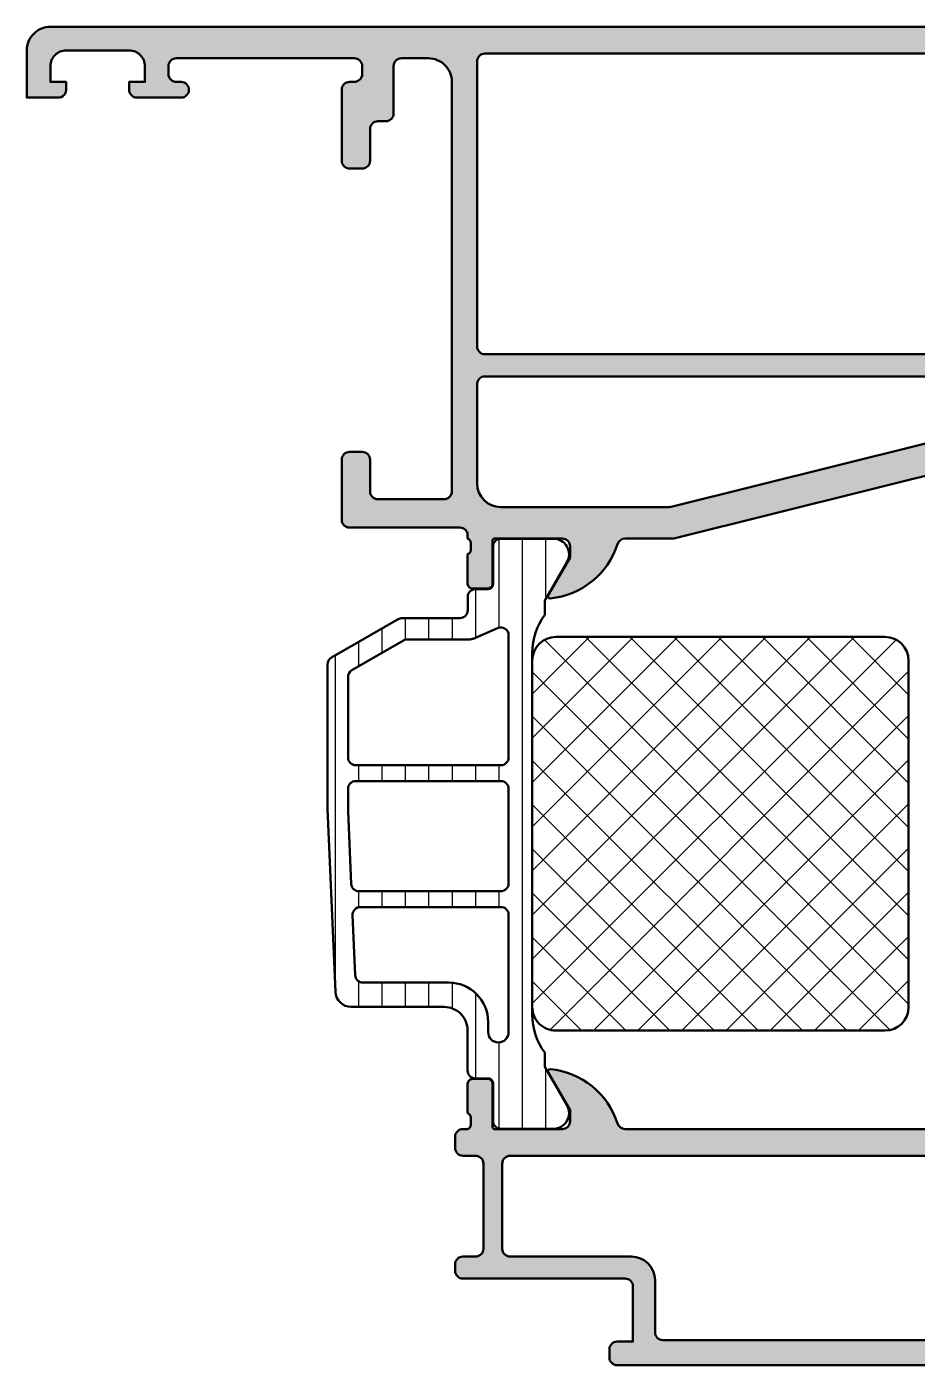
# Model space of a CAD drawing. Extents: x -30 to 68, y 10 to 95.
# Drawn here: x -30 to 26.6, y 10 to 95 of the extents above; entities that cross this region are included whole.
import ezdxf

# ---------------------------------------------------------------- set-up
doc = ezdxf.new("R2010")
doc.units = 0
for name, color, linetype, lineweight in [('0S-Alu contour', 7, 'Continuous', 50), ('0S-Alu hatch', 252, 'Continuous', 25), ('0S-Plastic contour', 254, 'Continuous', 50), ('0S-Plastic hatch', 253, 'Continuous', 25), ('0S-PT contour', 91, 'Continuous', 50), ('0S-PT hatch', 103, 'Continuous', 25)]:
    doc.layers.add(name, color=color, linetype=linetype, lineweight=lineweight)

# ---------------------------------------------------------------- blocks, each defined once
blk = doc.blocks.new('346290__D904C7A6_B5FC_455D_8E59_3367B625AB79_')
at = {"layer": '0S-Alu hatch'}
h = blk.add_hatch(color=256, dxfattribs=at)
edge = h.paths.add_edge_path()
edge.add_line((-30.00006049447923, 93.4995193500689), (-30.00006049447922, 90.49951935006891))
edge.add_line((-30.00006049447922, 90.49951935006891), (-28.00006049447921, 90.49951935006891))
edge.add_arc((-28.00019218588429, 90.99965103436794), 0.5001317016370838, 270.0150867496928, 359.9884102004696)
edge.add_line((-27.50006049447922, 90.99954986764727), (-27.50006049447922, 91.49951935006891))
edge.add_line((-27.50006049447922, 91.49951935006891), (-28.50006049447922, 91.49951935006891))
edge.add_line((-28.50006049447922, 91.49951935006891), (-28.50006049447922, 92.4995193500689))
edge.add_ellipse((-27.50016687570021, 92.49962573128991), major_axis=(-0.9998936244380855, 0), ratio=1, start_angle=-90.00609584344289, end_angle=0.006095843452101235, ccw=False)
edge.add_line((-27.50006049447922, 93.4995193500689), (-23.50006049447921, 93.4995193500689))
edge.add_ellipse((-23.49993758323881, 92.49964226459471), major_axis=(-0.9998770930287113, 0), ratio=1, start_angle=179.9947053940628, end_angle=270.0070431610014, ccw=False)
edge.add_line((-22.50006049447922, 92.49954986764627), (-22.5000604944792, 91.49951935006891))
edge.add_line((-22.5000604944792, 91.49951935006891), (-23.5000604944792, 91.49951935006891))
edge.add_line((-23.5000604944792, 91.49951935006891), (-23.5000604944792, 90.9995193500689))
edge.add_arc((-22.99994577600802, 90.9996340685401), 0.5001147316284899, 180.0131427528032, 269.9868572472002)
edge.add_line((-23.00006049447921, 90.49951935006894), (-20.2000116663542, 90.49951935006891))
edge.add_arc((-20.2000116663542, 90.9995193500689), 0.5, 270, 450)
edge.add_line((-20.2000116663542, 91.49951935006891), (-20.5000604944792, 91.49951935006891))
edge.add_ellipse((-20.49993551851436, 91.99964432603375), major_axis=(-0.5001249915799258, 0), ratio=1, start_angle=0.014317611649119044, end_angle=89.98568238836123, ccw=False)
edge.add_line((-21.0000604944792, 91.99951935006881), (-21.0000604944792, 92.4995193500689))
edge.add_ellipse((-20.50016351213971, 92.49965287808897), major_axis=(-0.4998970001729027, 0), ratio=1, start_angle=-90.01180738672872, end_angle=0.01530433687241839, ccw=False)
edge.add_line((-20.50006049447917, 92.99954986764703), (-9.20010321908859, 92.99951935006891))
edge.add_ellipse((-9.199811314025983, 92.4998112551315), major_axis=(-0.4997081801957367, 0), ratio=1, start_angle=179.966530607846, end_angle=270.03346939217704, ccw=False)
edge.add_line((-8.700103219088575, 92.49951935006908), (-8.70007270151045, 91.99954986764703))
edge.add_ellipse((-9.20003050512653, 91.99950767126312), major_axis=(-0.4999578053967656, 0), ratio=1, start_angle=89.99516424248998, end_angle=180.0048357574281, ccw=False)
edge.add_line((-9.20007270151045, 91.49954986764702), (-9.50012152963545, 91.49951935006891))
edge.add_arc((-9.500262867123439, 90.99972170173474), 0.4997976683185424, 89.98379736007189, 180.0231971805346)
edge.add_line((-10.00006049447921, 90.99951935006897), (-10.0000604944792, 86.49951935006894))
edge.add_arc((-9.50007083093999, 86.49950901360812), 0.4999896636460481, 179.9988155042154, 270.0011844956451)
edge.add_line((-9.500060494479184, 85.9995193500689), (-8.70007270151045, 85.9995193500689))
edge.add_arc((-8.700093022345499, 86.49953967090397), 0.5000203212479751, 270.0023285015334, 359.9976714983276)
edge.add_line((-8.200072701510443, 86.49951935006771), (-8.20007270151045, 88.4995193500689))
edge.add_ellipse((-7.700223043924897, 88.49966968423853), major_axis=(-0.4998496801927121, 0), ratio=1, start_angle=-90.01373504423248, end_angle=0.01723220781229884, ccw=False)
edge.add_line((-7.700103219088589, 88.99951935006892), (-7.20007270151045, 88.99951935006891))
edge.add_arc((-7.200093028747218, 89.49953967699633), 0.5000203273406135, 270.0023292350583, 360.001167715177)
edge.add_line((-6.70007270151045, 89.49954986764791), (-6.70010321908856, 92.49951935006892))
edge.add_ellipse((-6.20012351868841, 92.49957016724689), major_axis=(-0.4999797029826405, 0), ratio=1, start_angle=-90.0058234560571, end_angle=0.00582345611189794, ccw=False)
edge.add_line((-6.200072701510435, 92.99954986764703), (-4.500060494479185, 92.99951935006891))
edge.add_ellipse((-4.499953956199723, 91.49962589020551), major_axis=(-1.499893463647123, 0), ratio=1, start_angle=179.9970959459508, end_angle=270.0040697515676, ccw=False)
edge.add_line((-3.000060494479208, 91.49954986764814), (-3.000060494479214, 65.49941253854547))
edge.add_ellipse((-3.500087204398598, 65.49956133321724), major_axis=(-0.5000267320580555, 0), ratio=1, start_angle=90.010054307524, end_angle=179.9829502978733, ccw=False)
edge.add_line((-3.499999459322935, 64.99953460885797), (-7.700072701510435, 64.99953460885797))
edge.add_ellipse((-7.699957983039288, 65.49964932732915), major_axis=(-0.5001147316284899, 0), ratio=1, start_angle=0.013142752803219082, end_angle=89.98685724720582, ccw=False)
edge.add_line((-8.200072701510472, 65.49953460885794), (-8.20007270151045, 67.49953460885797))
edge.add_arc((-8.699968028215878, 67.49963928215254), 0.4998953376642202, 359.9880028125888, 450.01199718741)
edge.add_line((-8.700072701510464, 67.99953460885797), (-9.500060494479184, 67.99953460885797))
edge.add_arc((-9.500070706575457, 67.49954482095421), 0.4999897880080324, 89.99882975606629, 180.0011702437148)
edge.add_line((-10.0000604944792, 67.49953460885986), (-10.0000604944792, 63.69954681588922))
edge.add_arc((-9.499976420604668, 63.69963088976376), 0.5000840809417677, 180.009632536539, 269.9903674634257)
edge.add_line((-9.500060494479184, 63.19954681588922), (-2.499999459322964, 63.19954681588922))
edge.add_ellipse((-2.500036411010817, 62.69950986284079), major_axis=(-0.5000369544137485, 0), ratio=1, start_angle=180.0059825937153, end_angle=269.99576596140923, ccw=False)
edge.add_line((-1.999999459322947, 62.6995620746784), (-1.999556954440123, 62.49911117746147))
edge.add_ellipse((-2.078393400983177, 62.23159058546835), major_axis=(-0.2788950563274374, 0), ratio=1, start_angle=178.8354106259004, end_angle=253.5801235805058, ccw=False)
edge.add_line((-1.799555954440124, 62.22592217746997), (-1.799555954440108, 61.77232817746999))
edge.add_ellipse((-2.078424050083254, 61.76666751799293), major_axis=(-0.2789255417371273, 0), ratio=1, start_angle=106.4245945553543, end_angle=181.1628700728853, ccw=False)
edge.add_line((-1.999556954440095, 61.49912417747001), (-1.999556954440123, 59.61911317746147))
edge.add_arc((-1.699556954440112, 59.61911317746148), 0.3000000000000043, 180, 270)
edge.add_line((-1.699556954440112, 59.31911317746147), (-0.7195826353973587, 59.31911317746146))
edge.add_arc((-0.7195826353973587, 59.61911317746147), 0.3000000000000114, 270, 360)
edge.add_line((-0.4195826353973473, 59.61911317746147), (-0.4195826353973473, 62.37911100410762))
edge.add_ellipse((-0.299582635397356, 62.37911100410762), major_axis=(-0.1199999999999913, 0), ratio=1, start_angle=269.9999006516516, end_angle=360, ccw=False)
edge.add_line((-0.2995824273226617, 62.49911100410744), (4.000435416165338, 62.49910354806696))
edge.add_ellipse((4.000450853258525, 61.99911898533751), major_axis=(-0.4999845629677632, 0), ratio=1, start_angle=179.9991052558096, end_angle=270.00176901519217, ccw=False)
edge.add_line((4.500435416165325, 61.99911117746253), (4.500435416165331, 61.29910659982478))
edge.add_line((4.500435416165331, 61.29910659982478), (3.112190787259066, 58.89458847238335))
edge.add_arc((3.236036736045633, 58.83667994464234), 0.1367158243071119, 154.9399071397959, 275.586773451489)
edge.add_arc((2.762580692078813, 63.67686303497844), 4.999999999999938, 275.5867734514919, 342.2389949764135)
edge.add_ellipse((8.000435767053318, 61.99910319717892), major_axis=(-0.5000003508881659, 0), ratio=1, start_angle=270.0000402087751, end_angle=342.238994976414, ccw=False)
edge.add_line((8.000435416165317, 62.49910354806696), (11.05096871084296, 62.49910354806695))
edge.add_arc((11.05097152947758, 62.99912445844403), 0.5000209103850187, 269.9996770217717, 283.9989856257524)
edge.add_line((11.17192894643876, 62.51395416452204), (35.74101037852976, 68.63971246508027))
edge.add_arc((35.69262601208562, 68.83377161349591), 0.2000000000000091, 283.9999962574845, 389.9999122478543)
edge.add_line((35.8658312459987, 68.93377134822116), (34.49996906942461, 71.29952240182674))
edge.add_line((34.49996906942461, 71.29952240182674), (34.49996906942461, 71.99953460885797))
edge.add_ellipse((34.999459840465, 71.9996127712071), major_axis=(-0.4994907771559735, 0), ratio=1, start_angle=-89.99802710034322, end_angle=0.008965876750096413, ccw=False)
edge.add_line((34.99944264120197, 72.49910354806696), (39.29993398398813, 72.49911100492524))
edge.add_ellipse((39.29993419206273, 72.37911100492543), major_axis=(-0.119999999999986, 0), ratio=1, start_angle=180, end_angle=270.00009934830473, ccw=False)
edge.add_line((39.41993419206272, 72.37911100492542), (39.41993419206273, 69.61955186764705))
edge.add_arc((39.71993419206274, 69.61955186764705), 0.3000000000000149, 180, 270)
edge.add_line((39.71993419206274, 69.31955186764704), (40.69990851110552, 69.31955186764704))
edge.add_arc((40.69990851110552, 69.61955186764703), 0.2999999999999971, 270, 360)
edge.add_line((40.99990851110551, 69.61955186764703), (40.99990851110551, 71.49956286765554))
edge.add_ellipse((41.07877560674869, 71.76710620817849), major_axis=(-0.2789255417371599, 0), ratio=1, start_angle=-1.1628700728862214, end_angle=73.57540544464422, ccw=False)
edge.add_line((40.79990751110551, 71.77276686765555), (40.79990751110551, 72.22636086765554))
edge.add_ellipse((41.07874495764856, 72.23202927565393), major_axis=(-0.278895056327431, 0), ratio=1, start_angle=-73.58012358050689, end_angle=1.1645893740997053, ccw=False)
edge.add_line((40.99990851110551, 72.49954986764705), (41.00010687536332, 74.99954986764703))
edge.add_ellipse((41.50020139576656, 74.99945534724382), major_axis=(-0.5000945293356485, 0), ratio=1, start_angle=270.010829193076, end_angle=359.98917080694326, ccw=False)
edge.add_line((41.50010687536334, 75.49954986764705), (43.80042273229692, 75.49954986764703))
edge.add_ellipse((43.80038812773957, 74.9995001232405), major_axis=(-0.5000497456038951, 0), ratio=1, start_angle=180.0043884560907, end_angle=269.99603500430294, ccw=False)
edge.add_line((44.3004378718767, 74.99953842355455), (44.30042261308763, 73.99953842355524))
edge.add_arc((44.8004451360694, 73.999560946537), 0.5000225234890335, 180.0025808273899, 269.9974191726639)
edge.add_line((44.80042261308764, 73.49953842355524), (45.30042267269227, 73.49953842355524))
edge.add_arc((45.30045017754568, 73.99912180399384), 0.4995833811957453, 269.9968455475574, 360.0009687569832)
edge.add_line((45.80003355867002, 73.99913025094916), (45.80003355867002, 79.49948883249078))
edge.add_arc((44.80030034392777, 79.4997556033371), 0.9997332503350822, 359.9847110779023, 450.0117943199854)
edge.add_line((44.80009454912279, 80.49948883249077), (44.2999267024431, 80.49951935006891))
edge.add_line((44.2999267024431, 80.49951935006891), (44.2999267024431, 77.99951935006891))
edge.add_ellipse((43.2997574358652, 77.99968861662661), major_axis=(-1.000169280901058, 0), ratio=1, start_angle=90.00970344815329, end_angle=179.9903033819906, ccw=False)
edge.add_line((43.29992682165239, 76.99951935006891), (41.99990851110553, 76.99951935006891))
edge.add_ellipse((42.00010133887341, 77.99968165483969), major_axis=(-1.000162323359039, 0), ratio=1, start_angle=0.009297869138720216, end_angle=89.98895357575208, ccw=False)
edge.add_line((40.99993902868364, 77.99951935006894), (40.99993902868364, 84.9995193500689))
edge.add_ellipse((41.52491504399701, 85.49951935006891), major_axis=(-0.7249826319673439, 0), ratio=1, start_angle=-43.604126230005704, end_angle=43.604126230005704, ccw=False)
edge.add_line((40.99993902868364, 85.9995193500689), (40.99990851110551, 92.4995193500689))
edge.add_ellipse((41.99981501026123, 92.49961285423227), major_axis=(-0.9999065035276435, 0), ratio=1, start_angle=-90.0071063966268, end_angle=0.00535789486758631, ccw=False)
edge.add_line((41.99993902868364, 93.4995193500689), (43.29992682165239, 93.4995193500689))
edge.add_ellipse((43.30008400181688, 92.49967664942396), major_axis=(-0.999842712999693, 0), ratio=1, start_angle=179.9909859930412, end_angle=270.0090071767975, ccw=False)
edge.add_line((44.29992670244309, 92.49951935006942), (44.2999267024431, 90.49954986764703))
edge.add_line((44.2999267024431, 90.49954986764703), (44.89996332353685, 90.49951935006891))
edge.add_line((44.89996332353685, 90.49951935006891), (45.9999389562151, 91.59961700631891))
edge.add_line((45.9999389562151, 91.59961700631891), (46, 95.00000000000122))
edge.add_line((46, 95.00000000000122), (-28.50006049447922, 94.9995193500689))
edge.add_arc((-28.50014468594779, 93.4996035415375), 1.499915810894301, 89.9967839422801, 180.0032160576674)
edge = h.paths.add_edge_path()
edge.add_ellipse((-0.9003190677961754, 92.79965738625975), major_axis=(-0.4998650337907118, 0), ratio=1, start_angle=-90.01547141567482, end_angle=0.011974252112793238, ccw=False)
edge.add_line((-0.9001840906706206, 93.29952240182672), (38.99990088171099, 93.29955291940486))
edge.add_ellipse((39.00001017422722, 92.79966221192109), major_axis=(-0.4998907194312364, 0), ratio=1, start_angle=179.9874732622198, end_angle=270.0125267377823, ccw=False)
edge.add_line((39.49990088171098, 92.79955291940485), (39.49990088171098, 74.69967651559674))
edge.add_ellipse((38.99984732756349, 74.69973007255584), major_axis=(-0.5000535570155379, 0), ratio=1, start_angle=89.99914283136059, end_angle=179.9938634818548, ccw=False)
edge.add_line((38.99983984655475, 74.19967651559625), (-0.9001840906705922, 74.19967651559625))
edge.add_ellipse((-0.9001574106402755, 74.69970319562658), major_axis=(-0.5000266807421169, 0), ratio=1, start_angle=0.0030571432409942645, end_angle=89.99694285686343, ccw=False)
edge.add_line((-1.40018409067062, 74.69967651559627), (-1.400184090670616, 92.7995529194047))
edge = h.paths.add_edge_path()
edge.add_ellipse((-0.900092057022519, 72.29923963331537), major_axis=(-0.499992851570272, 0), ratio=1, start_angle=-90.00081916727493, end_angle=0.0008191672279167506, ccw=False)
edge.add_line((-0.9000849085416859, 72.79923248483453), (30.52259785360431, 72.79923248483455))
edge.add_ellipse((30.52259976074592, 71.79923158225722), major_axis=(-1.000000902579138, 0), ratio=1, start_angle=210.0000298569344, end_angle=270.0001092710665, ccw=False)
edge.add_line((31.38862568563556, 72.29923248483453), (32.41120487875078, 70.52806854440485))
edge.add_ellipse((31.97819796478487, 70.2780679185863), major_axis=(-0.4999953004298632, 0), ratio=1, start_angle=103.99922321442028, end_angle=210.0003937331827, ccw=False)
edge.add_line((32.09915119833086, 69.79292297555719), (10.92794472402666, 64.51435089303766))
edge.add_ellipse((10.80700625715038, 64.99923846103921), major_axis=(-0.4997419998087467, 0), ratio=1, start_angle=89.9970668428852, end_angle=104.0047187884181, ccw=False)
edge.add_line((10.80698067373369, 64.49949646188531), (0.099915091458314, 64.49949646188531))
edge.add_ellipse((0.1001175221340702, 65.99969889256109), major_axis=(-1.50020244433332, 0), ratio=1, start_angle=0.007731238869496337, end_angle=89.9922687611637, ccw=False)
edge.add_line((-1.400084908541685, 65.9994964618853), (-1.400084908541689, 72.29923248483495))
at = {"layer": '0S-Alu contour', "color": 7}
for points in [[(44.29992670244309, 92.49951935006942), (44.2999267024431, 90.49954986764703), (44.89996332353685, 90.49951935006891), (45.9999389562151, 91.59961700631891), (46, 95.00000000000122), (-28.50006049447922, 94.9995193500689)], [(-30.00006049447923, 93.4995193500689), (-30.00006049447922, 90.49951935006891), (-28.00006049447921, 90.49951935006891)], [(-27.50006049447922, 93.4995193500689), (-23.50006049447921, 93.4995193500689)], [(-20.50006049447917, 92.99954986764703), (-9.20010321908859, 92.99951935006891)], [(-6.200072701510435, 92.99954986764703), (-4.500060494479185, 92.99951935006891)], [(-1.40018409067062, 74.69967651559627), (-1.400184090670616, 92.7995529194047)], [(-0.9001840906706206, 93.29952240182672), (38.99990088171099, 93.29955291940486)], [(-27.50006049447922, 90.99954986764727), (-27.50006049447922, 91.49951935006891), (-28.50006049447922, 91.49951935006891), (-28.50006049447922, 92.4995193500689)], [(-22.50006049447922, 92.49954986764627), (-22.5000604944792, 91.49951935006891), (-23.5000604944792, 91.49951935006891), (-23.5000604944792, 90.9995193500689)], [(-21.0000604944792, 91.99951935006881), (-21.0000604944792, 92.4995193500689)], [(-8.700103219088575, 92.49951935006908), (-8.70007270151045, 91.99954986764703)], [(-6.70007270151045, 89.49954986764791), (-6.70010321908856, 92.49951935006892)], [(-20.2000116663542, 91.49951935006891), (-20.5000604944792, 91.49951935006891)], [(-10.00006049447921, 90.99951935006897), (-10.0000604944792, 86.49951935006894)], [(-9.20007270151045, 91.49954986764702), (-9.50012152963545, 91.49951935006891)], [(-3.000060494479208, 91.49954986764814), (-3.000060494479214, 65.49941253854547)], [(-23.00006049447921, 90.49951935006894), (-20.2000116663542, 90.49951935006891)], [(-8.200072701510443, 86.49951935006771), (-8.20007270151045, 88.4995193500689)], [(-7.700103219088589, 88.99951935006892), (-7.20007270151045, 88.99951935006891)], [(-9.500060494479184, 85.9995193500689), (-8.70007270151045, 85.9995193500689)], [(38.99983984655475, 74.19967651559625), (-0.9001840906705924, 74.19967651559625)], [(-1.400084908541685, 65.9994964618853), (-1.400084908541689, 72.29923248483495)], [(-0.9000849085416859, 72.79923248483453), (30.52259785360431, 72.79923248483455)], [(32.09915119833086, 69.79292297555719), (10.92794472402666, 64.51435089303766)], [(11.17192894643876, 62.51395416452204), (35.74101037852976, 68.63971246508027)], [(-10.0000604944792, 67.49953460885986), (-10.0000604944792, 63.69954681588922)], [(-8.700072701510464, 67.99953460885797), (-9.500060494479184, 67.99953460885797)], [(-8.200072701510472, 65.49953460885794), (-8.20007270151045, 67.49953460885797)], [(-3.499999459322935, 64.99953460885797), (-7.700072701510435, 64.99953460885797)], [(10.80698067373369, 64.49949646188531), (0.0999150914583137, 64.49949646188531)], [(-9.500060494479184, 63.19954681588922), (-2.499999459322964, 63.19954681588922)], [(-1.999999459322947, 62.6995620746784), (-1.999556954440123, 62.49911117746147)], [(-1.799555954440124, 62.22592217746997), (-1.799555954440108, 61.77232817746999)], [(-0.4195826353973473, 59.61911317746147), (-0.4195826353973473, 62.37911100410762)], [(-0.2995824273226617, 62.49911100410744), (4.000435416165338, 62.49910354806696)], [(8.000435416165317, 62.49910354806696), (11.05096871084296, 62.49910354806695)], [(-1.999556954440095, 61.49912417747001), (-1.999556954440123, 59.61911317746147)], [(4.500435416165325, 61.99911117746253), (4.500435416165331, 61.29910659982478), (3.112190787259066, 58.89458847238335)], [(-1.699556954440112, 59.31911317746147), (-0.7195826353973587, 59.31911317746146)]]:
    blk.add_lwpolyline(points, dxfattribs=at)
for centre, radius, start, end in [((-28.50014468594779, 93.4996035415375), 1.499915810894301, 89.9967839422801, 180.0032160576674), ((-28.00019218588429, 90.99965103436794), 0.5001317016370838, 270.0150867496928, 359.9884102004696), ((-22.99994577600802, 90.9996340685401), 0.5001147316284899, 180.0131427528032, 269.9868572472002), ((-20.2000116663542, 90.9995193500689), 0.5, 270, 90), ((-9.500262867123439, 90.99972170173474), 0.4997976683185424, 89.98379736007189, 180.0231971805346), ((-7.200093028747218, 89.49953967699633), 0.5000203273406135, 270.0023292350583, 0.0011677151769356), ((-9.50007083093999, 86.49950901360812), 0.4999896636460481, 179.9988155042154, 270.0011844956451), ((-8.700093022345499, 86.49953967090397), 0.5000203212479751, 270.0023285015334, 359.9976714983276), ((-9.500070706575457, 67.49954482095421), 0.4999897880080324, 89.99882975606629, 180.0011702437148), ((-8.699968028215878, 67.49963928215254), 0.4998953376642202, 359.9880028125888, 90.01199718741005), ((-9.499976420604668, 63.69963088976376), 0.5000840809417677, 180.009632536539, 269.9903674634257), ((2.762580692078813, 63.67686303497844), 4.999999999999938, 275.5867734514919, 342.2389949764135), ((11.05097152947758, 62.99912445844403), 0.5000209103850187, 269.9996770217717, 283.9989856257524), ((-1.699556954440112, 59.61911317746148), 0.3000000000000043, 180, 270), ((-0.7195826353973587, 59.61911317746147), 0.3000000000000114, 270, 0), ((3.236036736045633, 58.83667994464234), 0.1367158243071119, 154.9399071397959, 275.586773451489)]:
    blk.add_arc(centre, radius, start, end, dxfattribs=at)
at = {"layer": '0S-Alu contour', "color": 7, "extrusion": (0, 0, -1)}
for centre, radius, start, end in [((27.50016687570021, 92.49962573128991), 0.9998936244380855, 359.9939041565479, 90.00609584344294), ((23.49993758323881, 92.49964226459471), 0.9998770930287113, 89.99295683899864, 180.0052946059373), ((20.50016351213971, 92.49965287808897), 0.4998970001729027, 359.9846956631276, 90.0118073867287), ((9.199811314025983, 92.4998112551315), 0.4997081801957367, 89.96653060782293, 180.033469392154), ((6.20012351868841, 92.49957016724689), 0.4999797029826406, 359.9941765438881, 90.00582345605704), ((4.499953956199723, 91.49962589020551), 1.499893463647123, 89.99593024843242, 180.0029040540493), ((0.9003190677961754, 92.79965738625975), 0.4998650337907119, 359.9880257478872, 90.01547141567481), ((20.49993551851436, 91.99964432603375), 0.5001249915799258, 270.0143176116388, 359.9856823883509), ((9.20003050512653, 91.99950767126312), 0.4999578053967656, 179.9951642425719, 270.0048357575101), ((7.700223043924897, 88.49966968423853), 0.4998496801927121, 359.9827677921877, 90.01373504423255), ((0.9001574106402755, 74.69970319562658), 0.5000266807421169, 270.0030571431366, 359.996942856759), ((0.900092057022519, 72.29923963331537), 0.4999928515702721, 359.9991808327721, 90.00081916727486), ((7.699957983039288, 65.49964932732915), 0.5001147316284899, 270.0131427527943, 359.9868572471968), ((3.500087204398598, 65.49956133321724), 0.5000267320580555, 180.0170497021268, 269.989945692476), ((-0.1001175221340702, 65.99969889256109), 1.50020244433332, 270.0077312388363, 359.9922687611305), ((-10.80700625715038, 64.99923846103921), 0.4997419998087468, 255.9952812115819, 270.0029331571148), ((2.500036411010817, 62.69950986284079), 0.5000369544137485, 90.0042340385908, 179.9940174062847), ((2.078393400983177, 62.23159058546835), 0.2788950563274374, 106.4198764194942, 181.1645893740997), ((0.299582635397356, 62.37911100410762), 0.1199999999999913, 0, 90.00009934834836), ((-4.000450853258525, 61.99911898533751), 0.4999845629677632, 89.9982309848078, 180.0008947441905), ((-8.000435767053318, 61.99910319717892), 0.5000003508881659, 17.76100502358596, 89.9999597912249), ((2.078424050083254, 61.76666751799293), 0.2789255417371273, 178.8371299271147, 253.5754054446457)]:
    blk.add_arc(centre, radius, start, end, dxfattribs=at)
blk = doc.blocks.new('284043__DE5D9A04_CBC1_4B9C_AA24_F6AF2E098FBF___FF38D419_648C_4E7B_BCA9_C9ABFA8B1C9F_')
at = {"layer": '0S-Plastic hatch'}
h = blk.add_hatch(dxfattribs=at)
h.set_pattern_fill('ANSI31', color=256, scale=0.4680000000000001, angle=45, style=0)
h.set_pattern_definition([(90, (0, 0), (-1.4859, 0), [])])
edge = h.paths.add_edge_path()
edge.add_arc((-10.39759731720528, 54.50313078918191), 0.4999999999999007, 120.004601355153, 180)
edge.add_line((-10.89759731720518, 54.50313078918191), (-10.89759731720518, 45.36275174426484))
edge.add_arc((-10.39759731721104, 45.36275174426484), 0.4999999999941452, 180, 182.4989441425431)
edge.add_line((-10.89712182982445, 45.34095125591088), (-10.38944169876721, 33.70824533150912))
edge.add_arc((-9.390392673528709, 33.75184630821753), 0.9999999999999598, 182.4989441425417, 269.9999982466169)
edge.add_line((-9.390392704131015, 32.75184630821757), (-3.499855863327425, 32.7518461279531))
edge.add_ellipse((-3.499855909231007, 31.2518461279531), major_axis=(-1.500000000000007, 0), ratio=1, start_angle=179.9951434523418, end_angle=269.99999824661234, ccw=False)
edge.add_line((-1.999855914619542, 31.25171898383287), (-2.000071354366369, 28.71003938137488))
edge.add_arc((-1.50007135616255, 28.70999700000119), 0.4999999999999992, 179.9951434523416, 270)
edge.add_line((-1.50007135616255, 28.20999700000119), (-0.6872023479050428, 28.20999700000117))
edge.add_ellipse((-0.6872023479050561, 27.90999700000121), major_axis=(-0.2999999999999616, 0), ratio=1, start_angle=179.9920752627074, end_angle=269.9999999999974, ccw=False)
edge.add_line((-0.3872023507746559, 27.90995550617391), (-0.3875342856760255, 25.51006915637981))
edge.add_arc((0.1124657095413823, 25.51000000000116), 0.500000000000007, 179.9920752627072, 269.9999999999984)
edge.add_line((0.112465709541368, 25.01000000000115), (3.439504461283831, 25.01000000000118))
edge.add_arc((3.439504461283831, 26.01000000000119), 1.000000000000011, 270, 389.9999965993452)
edge.add_line((4.30552989474459, 26.50999994860032), (2.902402682794814, 28.94028790229692))
edge.add_line((2.902402682794814, 28.94028790229692), (2.902402682794814, 29.85184913408533))
edge.add_ellipse((6.102423320370164, 32.25182161707183), major_axis=(-4.00000000000007, 0), ratio=1, start_angle=0, end_angle=36.869404957201425, ccw=False)
edge.add_line((2.102423320370092, 32.25182161707183), (2.102423320370093, 55.24814135790451))
edge.add_ellipse((6.10242332037011, 55.24814135790447), major_axis=(-4.000000000000017, 0), ratio=1, start_angle=323.13059504279784, end_angle=360, ccw=False)
edge.add_line((2.902402682794829, 57.64811384089099), (2.902402682794814, 58.5597120977054))
edge.add_line((2.902402682794814, 58.5597120977054), (4.305529894744609, 60.99000005140201))
edge.add_arc((3.439504461283846, 61.49000000000114), 1.00000000000001, 330.0000034006546, 449.9999999999992)
edge.add_line((3.43950446128386, 62.49000000000116), (0.1124657095413113, 62.49000000000116))
edge.add_arc((0.1124657095413397, 61.99000000000117), 0.5, 90.00000000000325, 180.0079247372927)
edge.add_line((-0.3875342856760555, 61.98993084362233), (-0.387202350774686, 59.5900444938283))
edge.add_ellipse((-0.6872023479050876, 59.59000300000113), major_axis=(-0.2999999999999645, 0), ratio=1, start_angle=89.99999999999778, end_angle=180.0079247372928, ccw=False)
edge.add_line((-0.6872023479050996, 59.29000300000116), (-1.497764515876241, 59.29000300000116))
edge.add_arc((-1.497764515876241, 58.79000300000116), 0.5, 90, 180.0085823333159)
edge.add_line((-1.997764510266982, 58.78992810501451), (-1.997638425690723, 57.9481856837706))
edge.add_ellipse((-2.497638420081457, 57.94811078878392), major_axis=(-0.4999999999999928, 0), ratio=1, start_angle=89.9999999999983, end_angle=180.0085823333159, ccw=False)
edge.add_line((-2.497638420081472, 57.44811078878393), (-6.163118529758378, 57.44811078878399))
edge.add_arc((-6.163118529758392, 56.94811078878399), 0.4999999999999965, 89.99999999999837, 119.9999999999983)
edge.add_line((-6.413118529758378, 57.38112349067622), (-10.64763209112838, 54.93612341247834))
edge = h.paths.add_edge_path()
edge.add_ellipse((-9.097763565201987, 53.70144532934572), major_axis=(-0.5000000000001062, 0), ratio=1, start_angle=300.0018250655846, end_angle=360, ccw=False)
edge.add_line((-9.347777358003526, 54.13445006766748), (-6.065236484026058, 56.02976534091425))
edge.add_ellipse((-5.815222691224363, 55.59676060259272), major_axis=(-0.4999999999999858, 0), ratio=1, start_angle=270.00000000001955, end_angle=300.001825065613, ccw=False)
edge.add_line((-5.815222691224533, 56.09676060259271), (-1.856046021210346, 56.09676060259267))
edge.add_arc((-1.85604602121036, 56.59676060259286), 0.5000000000001991, 270.0000000000017, 293.5000141198523)
edge.add_line((-1.65667137374848, 56.13823061453358), (-0.0974350486722662, 56.81620632106812))
edge.add_ellipse((0.1019395987894711, 56.35767633300904), major_axis=(-0.4999999999999539, 0), ratio=1, start_angle=180, end_angle=293.50001411984636, ccw=False)
edge.add_line((0.6019395987894143, 56.35767633300901), (0.6019395987894143, 48.59999389578702))
edge.add_ellipse((0.1019395987894143, 48.59999389578702), major_axis=(-0.5, 0), ratio=1, start_angle=89.9999999999983, end_angle=180, ccw=False)
edge.add_line((0.1019395987894001, 48.09999389578702), (-9.097763565202087, 48.09999389578703))
edge.add_ellipse((-9.097763565202044, 48.59999389578702), major_axis=(-0.4999999999999867, 0), ratio=1, start_angle=0, end_angle=89.99999999999511, ccw=False)
edge.add_line((-9.59776356520203, 48.59999389578707), (-9.597763565202094, 53.70144532934572))
edge = h.paths.add_edge_path()
edge.add_line((-9.396211084926575, 40.57818421276149), (-9.59776356520203, 45.19449722671929))
edge.add_line((-9.59776356520203, 45.19449722671929), (-9.59776356520203, 46.60012753160543))
edge.add_ellipse((-9.097763565202001, 46.60012753160543), major_axis=(-0.5000000000000285, 0), ratio=1, start_angle=270.00000000000324, end_angle=360, ccw=False)
edge.add_line((-9.09776356520203, 47.10012753160547), (0.1019453812647555, 47.10012753160542))
edge.add_ellipse((0.1019453812647555, 46.60012753160535), major_axis=(-0.5000000000000645, 0), ratio=1, start_angle=180.0006626262622, end_angle=270, ccw=False)
edge.add_line((0.6019453812313884, 46.60013331411415), (0.6020223225951044, 40.59999972456057))
edge.add_ellipse((0.1020223226290682, 40.59999389578704), major_axis=(-0.5000000000000107, 0), ratio=1, start_angle=90, end_angle=180.0006679282465, ccw=False)
edge.add_line((0.1020223226290682, 40.09999389578704), (-8.896686973670342, 40.09999389578704))
edge.add_ellipse((-8.896686973670342, 40.59999389578703), major_axis=(-0.4999999999999984, 0), ratio=1, start_angle=2.4999987776200783, end_angle=90, ccw=False)
edge = h.paths.add_edge_path()
edge.add_ellipse((-8.809365130603766, 38.59999389578707), major_axis=(-0.5000000000000013, 0), ratio=1, start_angle=-90, end_angle=2.4999987776200783, ccw=False)
edge.add_line((-8.809365130603766, 39.09999389578707), (0.1020264690811246, 39.09999389578704))
edge.add_ellipse((0.1020264690811246, 38.59999389578704), major_axis=(-0.4999999999999983, 0), ratio=1, start_angle=179.9988937056871, end_angle=270, ccw=False)
edge.add_line((0.6020264689879298, 38.59998424154676), (0.6018826209941749, 31.14999389578702))
edge.add_ellipse((-0.0481173791269924, 31.14999389578702), major_axis=(-0.6500000001211673, 0), ratio=1, start_angle=0, end_angle=180, ccw=False)
edge.add_line((-0.6981173792481599, 31.14999389578702), (-0.6976214012106206, 31.79967389590213))
edge.add_arc((-3.197621401210625, 31.79967389590213), 2.500000000000004, 0, 90.00053657594731)
edge.add_line((-3.197644813753043, 34.29967389579251), (-8.643432748070722, 34.29962289589612))
edge.add_ellipse((-8.643437430579155, 34.79962289587425), major_axis=(-0.500000000000059, 0), ratio=1, start_angle=2.4999987776167245, end_angle=90.0005365759414, ccw=False)
edge.add_line((-9.142961541835433, 34.77781321284874), (-9.308889241859996, 38.57818421276153))
at = {"layer": '0S-Alu contour', "color": 7}
for points in [[(-1.65667137374848, 56.13823061453358), (-0.0974350486722661, 56.81620632106812)], [(0.6019395987894143, 56.35767633300901), (0.6019395987894143, 48.59999389578702)], [(-9.347777358003526, 54.13445006766748), (-6.065236484026058, 56.02976534091425)], [(-5.815222691224533, 56.09676060259271), (-1.856046021210346, 56.09676060259267)], [(-9.59776356520203, 48.59999389578707), (-9.597763565202094, 53.70144532934572)], [(0.1019395987894001, 48.09999389578702), (-9.097763565202087, 48.09999389578703)], [(-9.09776356520203, 47.10012753160547), (0.1019453812647555, 47.10012753160542)], [(-9.396211084926575, 40.57818421276149), (-9.59776356520203, 45.19449722671929), (-9.59776356520203, 46.60012753160543)], [(0.6019453812313884, 46.60013331411415), (0.6020223225951044, 40.59999972456057)], [(0.1020223226290682, 40.09999389578704), (-8.896686973670342, 40.09999389578704)], [(-9.142961541835433, 34.77781321284874), (-9.308889241859996, 38.57818421276153)], [(-8.809365130603766, 39.09999389578707), (0.1020264690811246, 39.09999389578704)], [(0.6020264689879298, 38.59998424154676), (0.6018826209941749, 31.14999389578702)], [(-3.197644813753043, 34.29967389579251), (-8.643432748070722, 34.29962289589612)], [(-0.6981173792481599, 31.14999389578702), (-0.6976214012106206, 31.79967389590213)]]:
    blk.add_lwpolyline(points, dxfattribs=at)
for centre, radius, start, end in [((-1.85604602121036, 56.59676060259286), 0.5000000000001991, 270.0000000000017, 293.5000141198523), ((-3.197621401210625, 31.79967389590213), 2.500000000000004, 0, 90.00053657594731)]:
    blk.add_arc(centre, radius, start, end, dxfattribs=at)
at = {"layer": '0S-Alu contour', "color": 7, "extrusion": (0, 0, -1)}
for centre, radius, start, end in [((-0.1019395987894711, 56.35767633300904), 0.4999999999999539, 66.49998588015362, 180), ((5.815222691224363, 55.59676060259272), 0.4999999999999858, 59.99817493438703, 89.99999999998046), ((9.097763565201987, 53.70144532934572), 0.5000000000001062, 0, 59.9981749344154), ((9.097763565202044, 48.59999389578702), 0.4999999999999867, 270.0000000000049, 0), ((-0.1019395987894143, 48.59999389578702), 0.5, 180, 270.0000000000017), ((9.097763565202001, 46.60012753160543), 0.5000000000000285, 0, 89.99999999999675), ((-0.1019453812647555, 46.60012753160535), 0.5000000000000645, 90.00000000000003, 179.9993373737378), ((8.896686973670342, 40.59999389578703), 0.4999999999999984, 270, 357.5000012223799), ((-0.1020223226290682, 40.59999389578704), 0.5000000000000107, 179.9993320717535, 270), ((8.809365130603766, 38.59999389578707), 0.5000000000000013, 357.5000012223799, 90), ((-0.1020264690811246, 38.59999389578704), 0.4999999999999983, 90.00000000000003, 180.0011062943129), ((8.643437430579155, 34.79962289587425), 0.500000000000059, 269.9994634240586, 357.5000012223833), ((0.0481173791269924, 31.14999389578702), 0.6500000001211673, 180, 0)]:
    blk.add_arc(centre, radius, start, end, dxfattribs=at)
at = {"layer": '0S-Plastic contour', "color": 7}
for points in [[(3.43950446128386, 62.49000000000116), (0.1124657095413113, 62.49000000000116)], [(-0.3875342856760555, 61.98993084362233), (-0.387202350774686, 59.5900444938283)], [(2.902402682794829, 57.64811384089099), (2.902402682794814, 58.5597120977054), (4.305529894744609, 60.99000005140201)], [(-1.997764510266982, 58.78992810501451), (-1.997638425690723, 57.9481856837706)], [(-0.6872023479050996, 59.29000300000116), (-1.497764515876241, 59.29000300000116)], [(-6.413118529758378, 57.38112349067622), (-10.64763209112838, 54.93612341247834)], [(-2.497638420081472, 57.44811078878393), (-6.163118529758378, 57.44811078878399)], [(-10.89759731720518, 54.50313078918191), (-10.89759731720518, 45.36275174426484)], [(2.102423320370092, 32.25182161707183), (2.102423320370093, 55.24814135790451)], [(-10.89712182982445, 45.34095125591088), (-10.38944169876721, 33.70824533150912)], [(-9.390392704131015, 32.75184630821757), (-3.499855863327425, 32.7518461279531)], [(-1.999855914619542, 31.25171898383287), (-2.000071354366369, 28.71003938137488)], [(4.30552989474459, 26.50999994860032), (2.902402682794814, 28.94028790229692), (2.902402682794814, 29.85184913408533)], [(-1.50007135616255, 28.20999700000119), (-0.6872023479050428, 28.20999700000117)], [(-0.3872023507746559, 27.90995550617391), (-0.3875342856760255, 25.51006915637981)], [(0.112465709541368, 25.01000000000115), (3.439504461283831, 25.01000000000118)]]:
    blk.add_lwpolyline(points, dxfattribs=at)
for centre, radius, start, end in [((0.1124657095413397, 61.99000000000117), 0.5, 90.00000000000325, 180.0079247372927), ((3.439504461283846, 61.49000000000114), 1.00000000000001, 330.0000034006546, 89.9999999999992), ((-1.497764515876241, 58.79000300000116), 0.5, 90, 180.0085823333159), ((-6.163118529758392, 56.94811078878399), 0.4999999999999965, 89.99999999999837, 119.9999999999983), ((-10.39759731720528, 54.50313078918191), 0.4999999999999007, 120.004601355153, 180), ((-10.39759731721104, 45.36275174426484), 0.4999999999941452, 180, 182.4989441425431), ((-9.390392673528709, 33.75184630821753), 0.9999999999999598, 182.4989441425417, 269.9999982466169), ((-1.50007135616255, 28.70999700000119), 0.4999999999999992, 179.9951434523416, 270), ((3.439504461283831, 26.01000000000119), 1.000000000000011, 270, 29.99999659934518), ((0.1124657095413823, 25.51000000000116), 0.500000000000007, 179.9920752627072, 269.9999999999984)]:
    blk.add_arc(centre, radius, start, end, dxfattribs=at)
at = {"layer": '0S-Plastic contour', "color": 7, "extrusion": (0, 0, -1)}
for centre, radius, start, end in [((0.6872023479050876, 59.59000300000113), 0.2999999999999645, 179.9920752627072, 270.0000000000022), ((2.497638420081457, 57.94811078878392), 0.4999999999999928, 179.9914176666841, 270.0000000000017), ((-6.10242332037011, 55.24814135790447), 4.000000000000017, 0, 36.86940495720216), ((3.499855909231007, 31.2518461279531), 1.500000000000007, 90.00000175338766, 180.0048565476583), ((-6.102423320370164, 32.25182161707183), 4.00000000000007, 323.1305950427986, 0), ((0.6872023479050561, 27.90999700000121), 0.2999999999999616, 90.00000000000259, 180.0079247372927)]:
    blk.add_arc(centre, radius, start, end, dxfattribs=at)
blk = doc.blocks.new('373760__9F2C748E_65FD_4638_A9EA_0408B027D61D_')
at = {"layer": '0S-PT hatch'}
h = blk.add_hatch(dxfattribs=at)
h.set_pattern_fill('ANSI37', color=256, scale=0.625, angle=90, style=0)
h.set_pattern_definition([(135, (0, 0), (-1.403165018917055, -1.403165018917055), []), (225, (0, 0), (1.403165018917055, -1.403165018917055), [])])
edge = h.paths.add_edge_path()
edge.add_ellipse((24.50512803962444, 54.74997776804602), major_axis=(-1.500003719446752, 0), ratio=1, start_angle=180.0001420757334, end_angle=269.9998579281276, ccw=False)
edge.add_line((26.00513175906658, 54.74998148752209), (26.00513175906659, 32.74998148748817))
edge.add_ellipse((24.50512908383224, 32.74998416272251), major_axis=(-1.50000267523673, 0), ratio=1, start_angle=90.00010218624249, end_angle=179.9998978143151, ccw=False)
edge.add_line((24.50513175906659, 31.24998148748817), (3.605099334139822, 31.24998148748817))
edge.add_ellipse((3.605099851538647, 32.74998200488651), major_axis=(-1.50000051739843, 0), ratio=1, start_angle=-1.976628891497967e-05, end_angle=89.99998023682753, ccw=False)
edge.add_line((2.10509933414031, 32.74998252236693), (2.105099334140319, 54.74998148748817))
edge.add_ellipse((3.60510089546573, 54.74997992616276), major_axis=(-1.500001561326222, 0), ratio=1, start_angle=270.00005963819456, end_angle=359.9999403640483, ccw=False)
edge.add_line((3.605099334139822, 56.24998148748817), (24.50513175906659, 56.24998148748817))
at = {"layer": '0S-PT contour', "color": 7}
for points in [[(3.605099334139822, 56.24998148748817), (24.50513175906659, 56.24998148748817)], [(2.10509933414031, 32.74998252236693), (2.105099334140319, 54.74998148748817)], [(26.00513175906658, 54.74998148752209), (26.00513175906659, 32.74998148748817)], [(24.50513175906659, 31.24998148748817), (3.605099334139822, 31.24998148748817)]]:
    blk.add_lwpolyline(points, dxfattribs=at)
at = {"layer": '0S-PT contour', "color": 7, "extrusion": (0, 0, -1)}
for centre, radius, start, end in [((-3.60510089546573, 54.74997992616276), 1.500001561326222, 5.96359516822e-05, 89.99994036180543), ((-24.50512803962444, 54.74997776804602), 1.500003719446752, 90.00014207187239, 179.9998579242666), ((-3.605099851538647, 32.74998200488651), 1.50000051739843, 270.0000197631725, 1.97662889618e-05), ((-24.50512908383224, 32.74998416272251), 1.50000267523673, 180.000102185685, 269.9998978137575)]:
    blk.add_arc(centre, radius, start, end, dxfattribs=at)
blk = doc.blocks.new('357030__34623A20_3DB4_4530_96FE_DA304D0892A7_')
at = {"layer": '0S-Alu hatch'}
h = blk.add_hatch(color=256, dxfattribs=at)
edge = h.paths.add_edge_path()
edge.add_line((-2.299999999999926, 23.30000000000118), (-1.499999999999943, 23.30000000000119))
edge.add_ellipse((-1.499999999999909, 22.80000000000123), major_axis=(-0.4999999999999574, 0), ratio=1, start_angle=180, end_angle=270.00000000000387, ccw=False)
edge.add_line((-0.999999999999952, 22.80000000000122), (-0.9999999999999715, 17.40000000000118))
edge.add_ellipse((-1.499999999999956, 17.40000000000117), major_axis=(-0.4999999999999851, 0), ratio=1, start_angle=90.00000000000148, end_angle=180, ccw=False)
edge.add_line((-1.499999999999943, 16.90000000000118), (-2.29999999999994, 16.90000000000118))
edge.add_arc((-2.299999999999954, 16.40000000000118), 0.5000000000000009, 89.99999999999837, 180)
edge.add_line((-2.799999999999955, 16.40000000000118), (-2.799999999999954, 16.00000000000116))
edge.add_arc((-2.299999999999968, 16.00000000000116), 0.4999999999999858, 180, 269.9999999999984)
edge.add_line((-2.299999999999982, 15.50000000000117), (7.999999999999992, 15.50000000000118))
edge.add_ellipse((8.00000000000003, 15.00000000000118), major_axis=(-0.5000000000000018, 0), ratio=1, start_angle=180, end_angle=270.0000000000043, ccw=False)
edge.add_line((8.50000000000003, 15.00000000000118), (8.500000000000028, 11.50000000000119))
edge.add_line((8.500000000000028, 11.50000000000119), (7.500000000000028, 11.5000000000012))
edge.add_arc((7.500000000000028, 11.00000000000121), 0.4999999999999865, 90, 180)
edge.add_line((7.000000000000041, 11.00000000000121), (7.000000000000028, 10.5000000000012))
edge.add_arc((7.5, 10.50000000000118), 0.4999999999999716, 180, 269.9999999999968)
edge.add_line((7.499999999999971, 10.00000000000121), (62.51516230869379, 10.00000000000118))
edge.add_arc((62.51516230869379, 11.00000000000117), 0.999999999999993, 270, 330.0000000000004)
edge.add_line((63.38118771247822, 10.50000000000118), (67.93301270189221, 18.38399214882798))
edge.add_arc((67.4999999999997, 18.63399214882808), 0.5000000000002998, 330.000000000007, 360)
edge.add_line((68, 18.63399214882808), (68.00000000000003, 19.50001755261261))
edge.add_arc((67.49988893498801, 19.49990648760052), 0.5001110773447202, 0.0127242862475983, 89.98727571377123)
edge.add_line((67.50000000000006, 20.00001755261255), (66.19999976158144, 20.00002518200709))
edge.add_arc((66.20012636111603, 19.49989858247255), 0.5001266155579259, 90.01450356544221, 179.985496434536)
edge.add_line((65.6999997615815, 19.50002518200733), (65.69999999999996, 19.00002518200709))
edge.add_line((65.69999999999996, 19.00002518200709), (66.15963058617086, 19.00002768697197))
edge.add_ellipse((66.15963331086046, 18.5000276869794), major_axis=(-0.4999999999999952, 0), ratio=1, start_angle=145.9999999999963, end_angle=270.00031222642843, ccw=False)
edge.add_line((66.57415209713795, 18.220431235244), (62.25727891424387, 11.82040354826576))
edge.add_ellipse((61.84276012796631, 12.10000000000116), major_axis=(-0.5000000000000421, 0), ratio=1, start_angle=89.9999999999983, end_angle=145.9999999999998, ccw=False)
edge.add_line((61.8427601279663, 11.60000000000112), (61.19999952316288, 11.60000000000117))
edge.add_ellipse((61.19999952316288, 12.10000000000122), major_axis=(-0.5000000000000516, 0), ratio=1, start_angle=0, end_angle=90.0000000000008, ccw=False)
edge.add_line((60.69999952316283, 12.10000000000122), (60.69999952316294, 19.00003281140163))
edge.add_line((60.69999952316294, 19.00003281140163), (61.70000000000005, 19.00003281140162))
edge.add_line((61.70000000000005, 19.00003281140162), (61.69999952316283, 19.5000328114016))
edge.add_arc((61.20001632405638, 19.50004961229518), 0.4999831993887311, 359.9980746948052, 450.0019253052711)
edge.add_line((61.19999952316288, 20.00003281140164), (59.8999944368999, 20.00001958706603))
edge.add_arc((59.89999952316289, 19.50001958709188), 0.5000000000000152, 90.00058284280537, 180)
edge.add_line((59.39999952316288, 19.50001958709188), (59.39999952316288, 15.50003223253939))
edge.add_ellipse((58.89999952316292, 15.50003223253942), major_axis=(-0.4999999999999503, 0), ratio=1, start_angle=89.9917698571341, end_angle=180, ccw=False)
edge.add_line((58.89992770161772, 15.00003223769781), (58.40007134470806, 15.00010407741864))
edge.add_arc((58.39999952316293, 14.50010408257686), 0.5000000000001174, 89.9917698571431, 180)
edge.add_line((57.89999952316281, 14.50010408257686), (57.89999952316296, 14.30003457070877))
edge.add_arc((58.39999952316289, 14.30003457070872), 0.4999999999999272, 180, 269.9999999999951)
edge.add_line((58.39999952316285, 13.8000345707088), (58.89999952316284, 13.8000345707088))
edge.add_ellipse((58.89999952316287, 13.3000345707088), major_axis=(-0.5000000000000018, 0), ratio=1, start_angle=180, end_angle=270.00000000000324, ccw=False)
edge.add_line((59.39999952316288, 13.3000345707088), (59.39999952316279, 12.10000000000118))
edge.add_ellipse((58.89999952316276, 12.10000000000116), major_axis=(-0.5000000000000285, 0), ratio=1, start_angle=90.00000000000318, end_angle=180, ccw=False)
edge.add_line((58.89999952316279, 11.60000000000113), (45.99999999999996, 11.60000000000114))
edge.add_line((45.99999999999996, 11.60000000000114), (39.90049628097907, 12.20995037190325))
edge.add_ellipse((40.00000000000006, 13.20498756211328), major_axis=(-1.000000000000029, 0), ratio=1, start_angle=0, end_angle=84.28940686250121, ccw=False)
edge.add_line((39.00000000000003, 13.20498756211327), (39.00000000000006, 22.80000000000108))
edge.add_ellipse((39.50000000000009, 22.80000000000111), major_axis=(-0.5000000000000285, 0), ratio=1, start_angle=270.00000000000324, end_angle=360, ccw=False)
edge.add_line((39.50000000000006, 23.30000000000113), (40.50000000000006, 23.30000000000115))
edge.add_arc((40.50000000000006, 23.80000000000114), 0.4999999999999912, 269.9999999999992, 360)
edge.add_line((41.00000000000005, 23.80000000000114), (41.00000000000005, 25.00000000000123))
edge.add_ellipse((41.07883644654312, 25.26752059199435), major_axis=(-0.2788950563274404, 0), ratio=1, start_angle=-1.1645893741062991, end_angle=73.58012358050371, ccw=False)
edge.add_line((40.79999900000006, 25.27318899999277), (40.79999900000004, 25.72678299999271))
edge.add_ellipse((41.07886709564321, 25.73244365946979), major_axis=(-0.2789255417371579, 0), ratio=1, start_angle=-73.57540544464689, end_angle=1.1628700728890067, ccw=False)
edge.add_line((41.00000000000005, 25.99998699999274), (41.00000000000008, 27.87999800000123))
edge.add_arc((40.70000000000004, 27.8799980000012), 0.3000000000000362, 0, 90.00000000000543)
edge.add_line((40.70000000000002, 28.17999800000123), (39.72002568095723, 28.17999800000124))
edge.add_arc((39.72002568095727, 27.8799980000013), 0.2999999999999439, 90.0000000000068, 180)
edge.add_line((39.42002568095733, 27.8799980000013), (39.42002568095728, 25.12000000000123))
edge.add_ellipse((39.30002568095723, 25.12000000000123), major_axis=(-0.1200000000000472, 0), ratio=1, start_angle=89.99999999999329, end_angle=180, ccw=False)
edge.add_line((39.30002568095722, 25.00000000000118), (35.00000000000008, 25.00000000000119))
edge.add_ellipse((35.00000000000004, 25.50000000000119), major_axis=(-0.5000000000000036, 0), ratio=1, start_angle=0, end_angle=90.00000000000409, ccw=False)
edge.add_line((34.50000000000005, 25.5000000000012), (34.50000000000005, 26.20000000000118))
edge.add_line((34.50000000000005, 26.20000000000118), (35.88149545762244, 28.59282032302874))
edge.add_arc((35.76188021535177, 28.66188021535288), 0.1381197846482956, 330.0000000000015, 455.6225775507983)
edge.add_arc((36.23822324117396, 23.8233911381537), 4.999999999999682, 95.62257755079499, 162.2515836439312)
edge.add_ellipse((31.00000000000013, 25.5000000000015), major_axis=(-0.5000000000003365, 0), ratio=1, start_angle=89.99999999998619, end_angle=162.2515836439186, ccw=False)
edge.add_line((31.00000000000001, 25.00000000000116), (8.000000000000062, 25.00000000000118))
edge.add_ellipse((8.000000000000028, 25.50000000000145), major_axis=(-0.5000000000002629, 0), ratio=1, start_angle=17.748416356073506, end_angle=90.00000000000409, ccw=False)
edge.add_arc((2.761776758826215, 23.82339113815362), 4.99999999999975, 17.74841635606987, 84.37742244920592)
edge.add_arc((3.238119784648347, 28.66188021535288), 0.138119784648294, 84.37742244921023, 209.9999999999955)
edge.add_line((3.118504542377683, 28.59282032302875), (4.500000000000056, 26.20000000000116))
edge.add_line((4.500000000000056, 26.20000000000116), (4.500000000000063, 25.50000000000118))
edge.add_ellipse((4.000000000000034, 25.5000000000012), major_axis=(-0.5000000000000293, 0), ratio=1, start_angle=89.99999999999773, end_angle=180, ccw=False)
edge.add_line((4.000000000000014, 25.00000000000117), (-0.3000256809571908, 25.00000000000118))
edge.add_ellipse((-0.3000256809571744, 25.12000000000121), major_axis=(-0.1200000000000294, 0), ratio=1, start_angle=0, end_angle=89.99999999999221, ccw=False)
edge.add_line((-0.4200256809572025, 25.12000000000121), (-0.4200256809572096, 27.87999800000118))
edge.add_arc((-0.7200256809572068, 27.87999800000119), 0.2999999999999971, 0, 90)
edge.add_line((-0.7200256809572068, 28.17999800000118), (-1.69999999999996, 28.17999800000119))
edge.add_arc((-1.699999999999974, 27.87999800000117), 0.3000000000000256, 89.99999999999729, 180)
edge.add_line((-2, 27.87999800000117), (-1.999999999999985, 25.99998699999267))
edge.add_ellipse((-2.078867095643113, 25.73244365946976), major_axis=(-0.2789255417371157, 0), ratio=1, start_angle=178.8371299271142, end_angle=253.5754054446518, ccw=False)
edge.add_line((-1.799998999999977, 25.7267829999927), (-1.799998999999999, 25.27318899999264))
edge.add_ellipse((-2.078836446543032, 25.26752059199429), major_axis=(-0.2788950563274195, 0), ratio=1, start_angle=106.4198764194879, end_angle=181.1645893740925, ccw=False)
edge.add_line((-2.000000000000013, 25.00000000000118), (-2.299999999999982, 25.00000000000118))
edge.add_arc((-2.299999999999997, 24.50000000000119), 0.4999999999999912, 89.99999999999837, 180)
edge.add_line((-2.799999999999988, 24.50000000000119), (-2.799999999999968, 23.80000000000122))
edge.add_arc((-2.299999999999926, 23.80000000000123), 0.5000000000000427, 180, 270)
edge = h.paths.add_edge_path()
edge.add_line((0.2000000000000455, 17.40000000000117), (0.2000000000000455, 22.80000000000118))
edge.add_ellipse((0.7000000000000455, 22.80000000000118), major_axis=(-0.5, 0), ratio=1, start_angle=270, end_angle=360, ccw=False)
edge.add_line((0.7000000000000455, 23.30000000000118), (37.30000000000001, 23.30000000000118))
edge.add_ellipse((37.30000000000002, 22.80000000000116), major_axis=(-0.5000000000000214, 0), ratio=1, start_angle=180, end_angle=270.0000000000008, ccw=False)
edge.add_line((37.80000000000004, 22.80000000000117), (37.80000000000007, 12.10000000000121))
edge.add_ellipse((37.30000000000004, 12.10000000000121), major_axis=(-0.5000000000000285, 0), ratio=1, start_angle=89.9999999999967, end_angle=180, ccw=False)
edge.add_line((37.30000000000001, 11.60000000000118), (10.40000000000002, 11.60000000000118))
edge.add_ellipse((10.40000000000004, 12.10000000000117), major_axis=(-0.4999999999999929, 0), ratio=1, start_angle=0, end_angle=89.9999999999975, ccw=False)
edge.add_line((9.900000000000048, 12.10000000000119), (9.900000000000018, 15.40000000000119))
edge.add_arc((8.400000000000027, 15.40000000000119), 1.499999999999992, 0, 89.99999999999973)
edge.add_line((8.400000000000034, 16.90000000000118), (0.7000000000000455, 16.90000000000118))
edge.add_ellipse((0.7000000000000455, 17.40000000000118), major_axis=(-0.5, 0), ratio=1, start_angle=0, end_angle=90, ccw=False)
at = {"layer": '0S-Alu contour', "color": 7}
for points in [[(-0.7200256809572068, 28.17999800000118), (-1.69999999999996, 28.17999800000119)], [(3.118504542377683, 28.59282032302875), (4.500000000000056, 26.20000000000116), (4.500000000000063, 25.50000000000118)], [(-2, 27.87999800000117), (-1.999999999999985, 25.99998699999267)], [(-0.4200256809572025, 25.12000000000121), (-0.4200256809572096, 27.87999800000118)], [(-1.799998999999977, 25.7267829999927), (-1.799998999999999, 25.27318899999264)], [(-2.000000000000013, 25.00000000000118), (-2.299999999999982, 25.00000000000118)], [(4.000000000000014, 25.00000000000117), (-0.3000256809571908, 25.00000000000118)], [(31.00000000000001, 25.00000000000116), (8.000000000000062, 25.00000000000118)], [(-2.799999999999988, 24.50000000000119), (-2.799999999999968, 23.80000000000122)], [(-2.299999999999926, 23.30000000000118), (-1.499999999999943, 23.30000000000119)], [(0.7000000000000455, 23.30000000000118), (37.30000000000001, 23.30000000000118)], [(-0.999999999999952, 22.80000000000122), (-0.9999999999999715, 17.40000000000118)], [(0.2000000000000455, 17.40000000000117), (0.2000000000000455, 22.80000000000118)], [(-2.799999999999955, 16.40000000000118), (-2.799999999999954, 16.00000000000116)], [(-1.499999999999943, 16.90000000000118), (-2.29999999999994, 16.90000000000118)], [(8.400000000000034, 16.90000000000118), (0.7000000000000454, 16.90000000000118)], [(-2.299999999999982, 15.50000000000117), (7.999999999999992, 15.50000000000118)], [(9.900000000000048, 12.10000000000119), (9.900000000000018, 15.40000000000119)], [(8.50000000000003, 15.00000000000118), (8.500000000000028, 11.50000000000119), (7.500000000000028, 11.5000000000012)], [(37.30000000000001, 11.60000000000118), (10.40000000000002, 11.60000000000118)], [(7.000000000000041, 11.00000000000121), (7.000000000000028, 10.5000000000012)], [(7.499999999999971, 10.00000000000121), (62.51516230869379, 10.00000000000118)]]:
    blk.add_lwpolyline(points, dxfattribs=at)
for centre, radius, start, end in [((-1.699999999999974, 27.87999800000117), 0.3000000000000256, 89.99999999999729, 180), ((-0.7200256809572068, 27.87999800000119), 0.2999999999999971, 0, 90), ((3.238119784648347, 28.66188021535288), 0.138119784648294, 84.37742244921023, 209.9999999999955), ((2.761776758826215, 23.82339113815362), 4.99999999999975, 17.74841635606987, 84.37742244920592), ((-2.299999999999997, 24.50000000000119), 0.4999999999999912, 89.99999999999837, 180), ((-2.299999999999926, 23.80000000000123), 0.5000000000000427, 180, 270), ((-2.299999999999954, 16.40000000000118), 0.5000000000000009, 89.99999999999837, 180), ((8.400000000000027, 15.40000000000119), 1.499999999999992, 0, 89.99999999999973), ((-2.299999999999968, 16.00000000000116), 0.4999999999999858, 180, 269.9999999999984), ((7.500000000000028, 11.00000000000121), 0.4999999999999865, 90, 180), ((7.5, 10.50000000000118), 0.4999999999999716, 180, 269.9999999999968)]:
    blk.add_arc(centre, radius, start, end, dxfattribs=at)
at = {"layer": '0S-Alu contour', "color": 7, "extrusion": (0, 0, -1)}
for centre, radius, start, end in [((2.078867095643113, 25.73244365946976), 0.2789255417371157, 106.4245945553482, 181.1628700728859), ((2.078836446543032, 25.26752059199429), 0.2788950563274195, 178.8354106259075, 253.5801235805121), ((0.3000256809571744, 25.12000000000121), 0.1200000000000294, 270.0000000000078, 0), ((-4.000000000000034, 25.5000000000012), 0.5000000000000293, 180, 270.0000000000023), ((-8.000000000000028, 25.50000000000145), 0.5000000000002629, 269.9999999999959, 342.2515836439265), ((1.499999999999909, 22.80000000000123), 0.4999999999999574, 89.99999999999616, 180), ((-0.7000000000000455, 22.80000000000118), 0.5, 0, 90), ((1.499999999999956, 17.40000000000117), 0.4999999999999851, 180, 269.9999999999985), ((-0.7000000000000455, 17.40000000000118), 0.5, 270, 0), ((-8.00000000000003, 15.00000000000118), 0.5000000000000018, 89.99999999999571, 180), ((-10.40000000000004, 12.10000000000117), 0.4999999999999929, 270.0000000000025, 0)]:
    blk.add_arc(centre, radius, start, end, dxfattribs=at)
blk = doc.blocks.new('373760__2400C2CF_98F8_450C_8F04_3DEC7B31F86B_')
at = {"layer": '0S-Alu contour', "color": 7}
for name in ['346290__D904C7A6_B5FC_455D_8E59_3367B625AB79_', '357030__34623A20_3DB4_4530_96FE_DA304D0892A7_']:
    blk.add_blockref(name, (0, 0), dxfattribs=at)
at = {"layer": '0S-Plastic contour', "color": 7}
blk.add_blockref('284043__DE5D9A04_CBC1_4B9C_AA24_F6AF2E098FBF___FF38D419_648C_4E7B_BCA9_C9ABFA8B1C9F_', (0, 0), dxfattribs=at)
at = {"layer": '0S-PT contour', "color": 7}
blk.add_blockref('373760__9F2C748E_65FD_4638_A9EA_0408B027D61D_', (0, 0), dxfattribs=at)

msp = doc.modelspace()

# ---------------------------------------------------------------- block references
at = {"layer": '0S-Alu contour', "color": 7}
msp.add_blockref('373760__2400C2CF_98F8_450C_8F04_3DEC7B31F86B_', (0, 0), dxfattribs=at)

doc.saveas('drawing.dxf')
